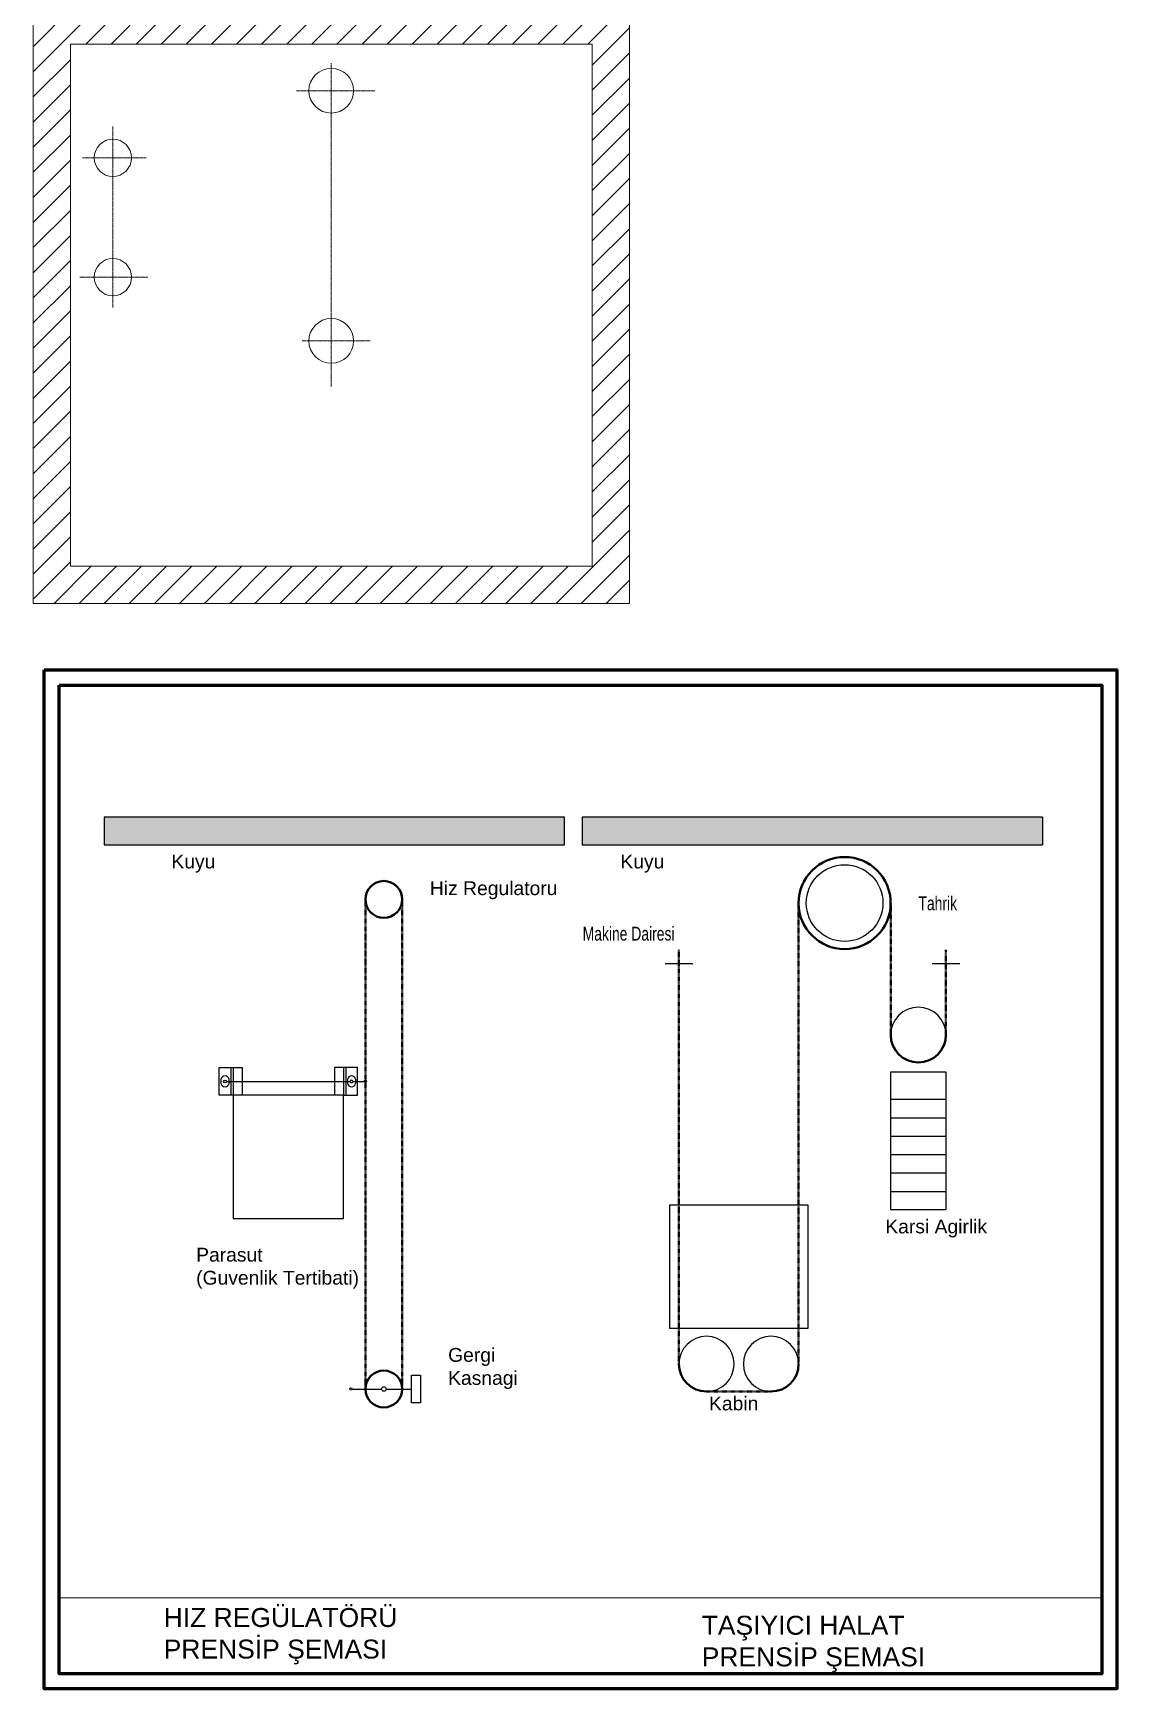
# Model space of a CAD drawing. Extents: x 273215 to 281797, y -454106 to -451256.
# Drawn here: x 281002 to 281574, y -453080 to -452206 of the extents above; entities that cross this region are included whole.
import ezdxf

# ---------------------------------------------------------------- set-up
doc = ezdxf.new("R2010")
doc.units = 0
doc.header["$MEASUREMENT"] = 0
doc.linetypes.add('CENTER2', pattern=[1.125, 0.75, -0.125, 0.125, -0.125])
doc.linetypes.add('DOT_CENTER', pattern=[2, 1.25, -0.25, 0.25, -0.25])
doc.layers.get('0').update_dxf_attribs({"linetype": 'CONTINUOUS'})
for name, color, linetype, lineweight in [('2', 2, 'CONTINUOUS', 25), ('TARAMA', 4, 'CONTINUOUS', 9), ('ÇİZGİ', 5, 'CONTINUOUS', 30)]:
    doc.layers.add(name, color=color, linetype=linetype, lineweight=lineweight)
for name, color, linetype in [('Duvar', 7, 'CONTINUOUS'), ('Eksen', 1, 'CENTER2'), ('尺寸标注', 4, 'CONTINUOUS')]:
    doc.layers.add(name, color=color, linetype=linetype)
doc.styles.add('ARIAL', font='arial.ttf', dxfattribs={"height": 0.2})
doc.styles.add('LD', font='ARIALUNI.ttf')

# ---------------------------------------------------------------- blocks, each defined once
blk = doc.blocks.new('DiyagramMD')
at = {"linetype": 'ByBlock'}
h = blk.add_hatch(dxfattribs=at)
h.set_pattern_fill('AR-CONC', color=1, scale=0.3)
h.set_pattern_definition([(50, (158.78, 2227.03), (54.6554, -4.7817), [5.715, -62.865]), (355, (158.78, 2227.03), (-10.573, 57.317), [4.572, -50.2922]), (100.4514, (163.335, 2226.63), (44.0824, 52.5353), [4.857, -53.4271]), (46.1842, (158.78, 2242.27), (81.3237, -12.6127), [8.5725, -94.2975]), (96.6356, (165.56, 2241.22), (71.2212, 74.2278), [7.2855, -80.1407]), (351.184, (158.78, 2242.27), (71.2212, 74.2278), [6.858, -75.438]), (21, (166.4, 2238.46), (45.4843, -30.6796), [5.715, -62.865]), (326, (166.4, 2238.46), (18.5406, 55.2564), [4.572, -50.292]), (71.4514, (170.19, 2235.9), (64.0249, 24.5768), [4.857, -53.427]), (37.5, (158.78, 2227.03), (0.92658, 25.36651), [0, -49.6824, 0, -51.054, 0, -50.4825]), (7.5, (158.78, 2227.03), (20.0459, 30.05417), [0, -29.1084, 0, -48.5394, 0, -19.2405]), (327.5, (141.788, 2227.03), (40.67718, -1.71862), [0, -19.05, 0, -59.436, 0, -78.867]), (317.5, (134.168, 2227.03), (44.43875, 7.62795), [0, -24.765, 0, -39.4716, 0, -56.007])])
h.paths.add_polyline_path([(158.8, 2299.9), (158.8, 2227), (1373.8, 2227), (1373.8, 2299.9)])
h.paths.add_polyline_path([(1420.8, 2299.9), (1420.8, 2227), (2635.9, 2227), (2635.9, 2299.9)])
for p, q in [((158.8, 2299.9), (158.8, 2227)), ((1373.8, 2299.9), (158.8, 2299.9)), ((1373.8, 2227), (1373.8, 2299.9)), ((1420.8, 2299.9), (1420.8, 2227)), ((2635.9, 2299.9), (1420.8, 2299.9)), ((2635.9, 2299.9), (2635.9, 2227)), ((158.8, 2227), (1373.8, 2227)), ((1420.8, 2227), (2635.9, 2227))]:
    blk.add_line(p, q)
at = {"color": 7, "linetype": 'Continuous', "lineweight": 0}
blk.add_line((40, 239.9), (2792.2, 239.9), dxfattribs=at)
at = {"linetype": 'ByBlock', "lineweight": 60}
for points in [[(0, 2688.6), (2832.2, 2688.6), (2832.2, 0), (0, 0)], [(40, 2648.6), (2792.2, 2648.6), (2792.2, 40), (40, 40)]]:
    blk.add_lwpolyline(points, close=True, dxfattribs=at)
at = {"layer": '2', "color": 2, "linetype": 'DOT_CENTER', "lineweight": 40}
for p, q in [((848.3, 791.3), (848.3, 2083.3)), ((945.5, 791.3), (945.5, 2083.3)), ((1991.9, 857.5), (1991.9, 2073.6)), ((2235, 2073.6), (2235, 1725.9)), ((1676, 1950.4), (1676, 857.5)), ((2380.8, 1725.9), (2380.8, 1950.4)), ((1748.9, 784.6), (1919, 784.6))]:
    blk.add_line(p, q, dxfattribs=at)
at = {"layer": '2', "color": 4, "linetype": 'Continuous'}
for p, q in [((1639.5, 1913.9), (1712.4, 1913.9)), ((2344.3, 1913.9), (2417.2, 1913.9)), ((2235, 1264.1), (2235, 1628.6)), ((2235, 1628.6), (2380.8, 1628.6)), ((2380.8, 1628.6), (2380.8, 1264.1)), ((481.4, 1603), (808.2, 1603)), ((815.5, 1603), (845.3, 1603)), ((499, 1566.7), (499, 1240.8)), ((790.6, 1566.7), (499, 1566.7)), ((790.6, 1240.8), (790.6, 1566.7)), ((1651.8, 951.2), (1651.8, 1277.1)), ((1651.8, 1277.1), (2016.3, 1277.1)), ((2016.3, 1277.1), (2016.3, 951.2)), ((499, 1240.8), (523.3, 1240.8)), ((523.3, 1240.8), (766.3, 1240.8)), ((766.3, 1240.8), (790.6, 1240.8)), ((2380.8, 1264.1), (2235, 1264.1)), ((2016.3, 951.2), (1651.8, 951.2)), ((813.3, 791.3), (848.3, 791.3)), ((848.3, 791.3), (890.8, 791.3)), ((903, 791.3), (945.5, 791.3)), ((945.5, 791.3), (969.8, 791.3)), ((969.8, 754.9), (969.8, 827.8)), ((969.8, 827.8), (994.1, 827.8)), ((994.1, 827.8), (994.1, 754.9)), ((994.1, 754.9), (969.8, 754.9))]:
    blk.add_line(p, q, dxfattribs=at)
at = {"layer": '2', "color": 3, "linetype": 'Continuous'}
for p, q in [((462.5, 1639.6), (492.9, 1639.6)), ((462.5, 1566.7), (462.5, 1639.6)), ((492.9, 1639.6), (499, 1639.6)), ((492.9, 1639.6), (492.9, 1566.7)), ((499, 1639.6), (523.3, 1639.6)), ((499, 1639.6), (499, 1566.7)), ((523.3, 1639.6), (523.3, 1566.7)), ((790.6, 1639.6), (766.3, 1639.6)), ((766.3, 1639.6), (766.3, 1566.7)), ((796.7, 1639.6), (790.6, 1639.6)), ((790.6, 1639.6), (790.6, 1566.7)), ((796.7, 1639.6), (796.7, 1566.7)), ((827, 1639.6), (796.7, 1639.6)), ((827, 1566.7), (827, 1639.6)), ((492.9, 1566.7), (462.5, 1566.7)), ((499, 1566.7), (492.9, 1566.7)), ((790.6, 1566.7), (796.7, 1566.7)), ((796.7, 1566.7), (827, 1566.7)), ((2235, 1555.7), (2380.8, 1555.7)), ((2235, 1507.2), (2380.8, 1507.2)), ((2235, 1458.6), (2380.8, 1458.6)), ((2235, 1409.9), (2380.8, 1409.9)), ((2235, 1361.4), (2380.8, 1361.4)), ((2235, 1312.8), (2380.8, 1312.8))]:
    blk.add_line(p, q, dxfattribs=at)
at = {"layer": '2', "color": 4, "linetype": 'Continuous', "lineweight": 40}
for centre, radius in [((2113.4, 2073.6), 121.5), ((896.9, 2083.3), 48.6), ((896.9, 791.3), 48.6)]:
    blk.add_circle(centre, radius, dxfattribs=at)
at = {"layer": '2', "color": 3, "linetype": 'Continuous'}
blk.add_circle((2113.4, 2073.6), 101.2, dxfattribs=at)
at = {"layer": '2', "color": 4, "linetype": 'Continuous'}
for centre, radius in [((477.7, 1603), 3.65), ((848.3, 1603), 3.03), ((810.3, 791.3), 3.03), ((896.9, 791.3), 6.08)]:
    blk.add_circle(centre, radius, dxfattribs=at)
for centre, radius, start, end in [((2307.9, 1725.9), 72.9, 0, 180), ((477.7, 1606.7), 10.9, 11.5208, 168.4792), ((811.8, 1606.7), 10.9, 11.5158, 168.4842), ((495.1, 1603), 28.7, 168.2736, 191.7264), ((477.7, 1599.4), 10.9, 191.5688, 348.4312), ((459.7, 1603), 29.3, 348.5336, 11.4664), ((830.3, 1603), 29.8, 168.712, 191.288), ((811.8, 1599.4), 10.9, 191.5806, 348.4194), ((811.8, 1603), 3.65, 0, 180), ((811.8, 1603), 3.65, 180, 0), ((793.9, 1603), 29.3, 348.5157, 11.4843), ((1748.9, 857.5), 72.9, 270, 180), ((1919, 857.5), 72.9, 0, 270)]:
    blk.add_arc(centre, radius, start, end, dxfattribs=at)
at = {"layer": '2', "color": 4, "linetype": 'Continuous', "lineweight": 40}
for centre, start, end in [((2307.9, 1725.9), 180, 0), ((1748.9, 857.5), 180, 270), ((1919, 857.5), 270, 0)]:
    blk.add_arc(centre, 72.9, start, end, dxfattribs=at)
at = {"color": 7, "style": 'ARIAL', "width": 0.72}
for s, p in [('Tahrik', (2308.3, 2054.7)), ('Makine Dairesi', (1421.9, 1974.6))]:
    blk.add_text(s, height=36.45, dxfattribs=at).set_placement(p)
at = {"color": 7, "attachment_point": 7}
for s, insert, char_height, style in [('Kuyu', (336.1, 2154), 36.45, 'ARIAL'), ('Kuyu', (1521.5, 2154), 36.45, 'ARIAL'), ('Hiz Regulatoru', (1018.5, 2083.6), 36.45, 'ARIAL'), ('Karsi Agirlik', (2220.8, 1191), 36.45, 'ARIAL'), ('Parasut\\P(Guvenlik Tertibati)', (401.4, 1055.7), 36.45, 'ARIAL'), ('Gergi\\PKasnagi', (1066.6, 791.3), 36.45, 'ARIAL'), ('HIZ REGÜLATÖRÜ\\PPRENSİP ŞEMASI', (315.7, 64.6), 50, 'LD')]:
    blk.add_mtext(s, dxfattribs=dict(at, insert=insert, char_height=char_height, style=style))
at = {"color": 7, "insert": (1736.1, 44.1), "char_height": 50, "width": 656.979, "attachment_point": 7, "style": 'LD'}
blk.add_mtext('TAŞIYICI HALAT PRENSİP ŞEMASI', dxfattribs=at)
at = {"layer": '尺寸标注', "color": 7, "insert": (1755.4, 734.4), "char_height": 36.45, "attachment_point": 7, "style": 'ARIAL'}
blk.add_mtext('Kabin', dxfattribs=at)

msp = doc.modelspace()

# ---------------------------------------------------------------- hatches: boundary and pattern name
at = {"layer": 'TARAMA', "lineweight": 15}
h = msp.add_hatch(dxfattribs=at)
h.set_pattern_fill('ANSI31', color=2, scale=2.95161, style=0)
h.set_pattern_definition([(45, (272236.569, -453106.377), (-6.626553, 6.626553), [])])
h.paths.add_polyline_path([(281021.47, -452212.11), (281296.96, -452212.11), (281296.96, -452256.28), (281316.63, -452256.28), (281316.63, -452192.43), (281001.79, -452192.43), (281001.79, -452256.28), (281021.47, -452256.28)])
h.paths.add_polyline_path([(281021.47, -452256.28), (281001.79, -452256.28), (281001.79, -452411.84), (281021.47, -452411.84)])
h.paths.add_polyline_path([(281021.47, -452411.84), (281001.79, -452411.84), (281001.79, -452507.27), (281316.63, -452507.27), (281316.63, -452411.84), (281296.96, -452411.84), (281296.96, -452487.59), (281021.47, -452487.59)])
h.paths.add_polyline_path([(281316.63, -452256.28), (281296.96, -452256.28), (281296.96, -452411.84), (281316.63, -452411.84)])

# ---------------------------------------------------------------- linework, layer by layer
at = {"layer": 'Duvar', "color": 2, "lineweight": 15}
for p, q in [((281001.79, -452192.43), (281001.79, -452507.27)), ((281316.63, -452192.43), (281316.63, -452507.27)), ((281021.47, -452212.11), (281021.47, -452487.59)), ((281021.47, -452212.11), (281296.96, -452212.11)), ((281296.96, -452212.11), (281296.96, -452487.59)), ((281296.96, -452487.59), (281021.47, -452487.59)), ((281316.63, -452507.27), (281001.79, -452507.27))]:
    msp.add_line(p, q, dxfattribs=at)
at = {"layer": 'Eksen', "color": 2, "lineweight": 15}
for p, q in [((281159.21, -452392.75), (281159.21, -452222.05)), ((281140.91, -452236.7), (281182.17, -452236.7)), ((281043.9, -452255.61), (281043.9, -452351.04)), ((281027.81, -452272.12), (281061.58, -452272.12)), ((281026.47, -452335.09), (281062.45, -452335.09)), ((281143.91, -452368.74), (281179.87, -452368.74))]:
    msp.add_line(p, q, dxfattribs=at)
at = {"layer": 'ÇİZGİ', "color": 2, "lineweight": 15}
for centre, radius in [((281159.21, -452236.7), 11.81), ((281043.9, -452272.12), 9.84), ((281043.9, -452335.09), 9.84), ((281159.21, -452368.74), 11.81)]:
    msp.add_circle(centre, radius, dxfattribs=at)

# ---------------------------------------------------------------- block references
at = {"color": 7, "linetype": 'ByBlock', "xscale": 0.2, "yscale": 0.2, "zscale": 0.2}
msp.add_blockref('DiyagramMD', (281007.6, -453080.13), dxfattribs=at)

doc.saveas('drawing.dxf')
